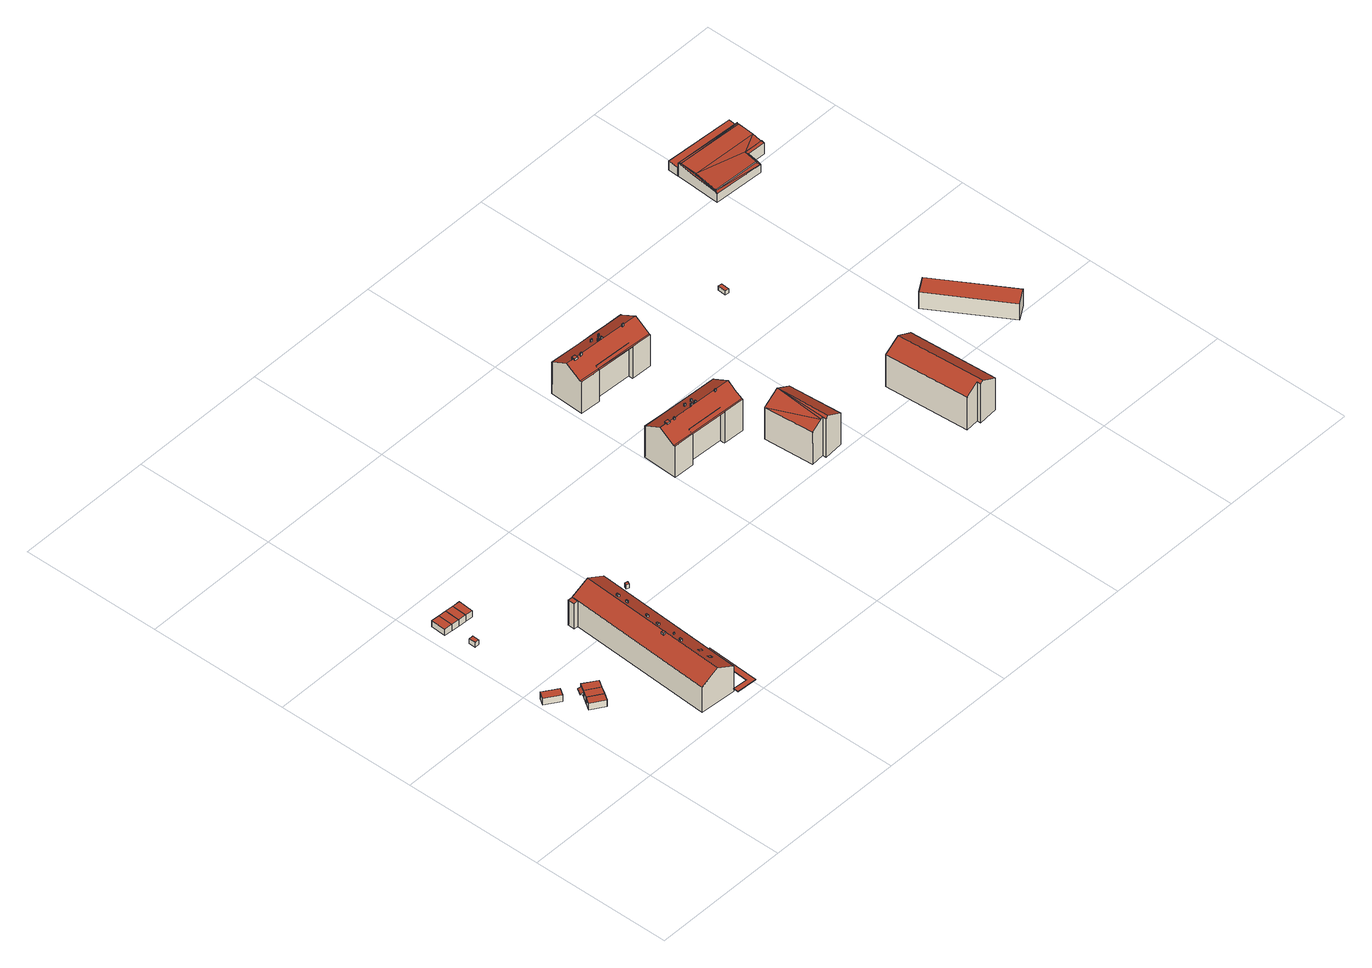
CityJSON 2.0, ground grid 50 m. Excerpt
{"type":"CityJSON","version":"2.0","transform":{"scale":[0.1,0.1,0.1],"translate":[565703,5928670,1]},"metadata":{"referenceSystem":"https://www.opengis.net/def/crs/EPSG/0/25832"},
"CityObjects":{
"building1":{"type":"Building","attributes":{"Grundfläche 2D":"17.694231","Grundhöhe NN":"2.619"},"geometry":[{"type":"Solid","lod":"3","boundaries":[[[[0,1,2,3]],[[4,5,3,2]],[[5,6,0,3]],[[6,7,1,0]],[[7,4,2,1]],[[7,6,5,4]]]],"semantics":{"surfaces":[{"type":"RoofSurface"},{"type":"WallSurface"},{"type":"GroundSurface"}],"values":[[0,1,1,1,1,2]]}}]},
"building2":{"type":"Building","attributes":{"Grundfläche 2D":"16.081943","Grundhöhe NN":"2.554"},"geometry":[{"type":"Solid","lod":"3","boundaries":[[[[8,9,10,11]],[[12,13,11,10]],[[13,14,8,11]],[[14,15,9,8]],[[15,12,10,9]],[[15,14,13,12]]]],"semantics":{"surfaces":[{"type":"RoofSurface"},{"type":"WallSurface"},{"type":"GroundSurface"}],"values":[[0,1,1,1,1,2]]}}]},
"building3":{"type":"Building","attributes":{"Grundfläche 2D":"16.271184","Grundhöhe NN":"2.546"},"children":["building3-1"],"geometry":[{"type":"Solid","lod":"3","boundaries":[[[[16,8,11,17]],[[17,11,18,19]],[[16,17,19,20,21,22]],[[16,22,21,20,23,8]],[[11,8,23,18]],[[23,20,19,18]]]],"semantics":{"surfaces":[{"type":"RoofSurface"},{"type":"WallSurface"},{"type":"GroundSurface"}],"values":[[0,1,1,1,1,2]]}}]},
"building3-1":{"type":"BuildingInstallation","parents":["building3"],"geometry":[{"type":"MultiSurface","lod":"3","boundaries":[[[24,22,25,26]],[[27,28,26,25]],[[28,29,24,26]],[[29,21,22,24]],[[21,27,25,22]],[[21,29,28,27]]],"semantics":{"surfaces":[{"type":"RoofSurface"},{"type":"WallSurface"},{"type":"OuterCeilingSurface"}],"values":[0,1,1,1,1,2]}}]},
"building4":{"type":"Building","attributes":{"Grundfläche 2D":"15.885831","Grundhöhe NN":"2.565"},"geometry":[{"type":"Solid","lod":"3","boundaries":[[[[16,17,30,31]],[[17,16,32,33]],[[30,17,33,34]],[[31,30,34,35]],[[16,31,35,32]],[[33,32,35,34]]]],"semantics":{"surfaces":[{"type":"RoofSurface"},{"type":"WallSurface"},{"type":"GroundSurface"}],"values":[[0,1,1,1,1,2]]}}]},
"building5":{"type":"Building","attributes":{"Grundfläche 2D":"3.956401","Grundhöhe NN":"1.240"},"geometry":[{"type":"Solid","lod":"3","boundaries":[[[[36,37,38,39]],[[40,41,39,38]],[[41,42,36,39]],[[42,43,37,36]],[[43,40,38,37]],[[43,42,41,40]]]],"semantics":{"surfaces":[{"type":"RoofSurface"},{"type":"WallSurface"},{"type":"GroundSurface"}],"values":[[0,1,1,1,1,2]]}}]},
"building6":{"type":"Building","attributes":{"Grundfläche 2D":"15.747909","Grundhöhe NN":"2.287"},"geometry":[{"type":"Solid","lod":"3","boundaries":[[[[44,45,46,47]],[[48,49,47,46]],[[49,50,44,47]],[[50,51,45,44]],[[51,48,46,45]],[[51,50,49,48]]]],"semantics":{"surfaces":[{"type":"RoofSurface"},{"type":"WallSurface"},{"type":"GroundSurface"}],"values":[[0,1,1,1,1,2]]}}]},
"building7":{"type":"Building","attributes":{"Grundfläche 2D":"15.573787","Grundhöhe NN":"2.286"},"geometry":[{"type":"Solid","lod":"3","boundaries":[[[[52,53,45,44]],[[51,50,44,45]],[[50,54,52,44]],[[54,55,53,52]],[[55,51,45,53]],[[55,54,50,51]]]],"semantics":{"surfaces":[{"type":"RoofSurface"},{"type":"WallSurface"},{"type":"GroundSurface"}],"values":[[0,1,1,1,1,2]]}}]},
"building8":{"type":"Building","attributes":{"Grundfläche 2D":"15.677306","Grundhöhe NN":"2.275"},"geometry":[{"type":"Solid","lod":"3","boundaries":[[[[56,57,53,52]],[[55,54,52,53]],[[54,58,56,52]],[[58,59,57,56]],[[59,55,53,57]],[[59,58,54,55]]]],"semantics":{"surfaces":[{"type":"RoofSurface"},{"type":"WallSurface"},{"type":"GroundSurface"}],"values":[[0,1,1,1,1,2]]}}]},
"building9":{"type":"Building","attributes":{"Grundfläche 2D":"15.055532","Grundhöhe NN":"2.282"},"geometry":[{"type":"Solid","lod":"3","boundaries":[[[[60,57,56,61]],[[58,62,61,56]],[[62,63,60,61]],[[63,59,57,60]],[[59,58,56,57]],[[59,63,62,58]]]],"semantics":{"surfaces":[{"type":"RoofSurface"},{"type":"WallSurface"},{"type":"GroundSurface"}],"values":[[0,1,1,1,1,2]]}}]},
"building10":{"type":"Building","attributes":{"Grundfläche 2D":"706.922781","Grundhöhe NN":"1.365"},"children":["building10-1","building10-2","building10-3","building10-4","building10-5","building10-6","building10-7","building10-8","building10-9","building10-10"],"geometry":[{"type":"Solid","lod":"3","boundaries":[[[[64,65,66,67,68,69,70]],[[71,72,69,68]],[[73,74,75,76]],[[68,67,77,78,76,71]],[[79,72,71,76,75,80]],[[70,69,72,79,81]],[[82,77,67,66,65,64,70,81,83]],[[73,76,78,84]],[[74,73,84,85]],[[75,74,85,80]],[[84,78,77,82,83,81,79,80,85]]]],"semantics":{"surfaces":[{"type":"RoofSurface"},{"type":"WallSurface"},{"type":"GroundSurface"}],"values":[[0,0,0,1,1,1,1,1,1,1,2]]}}]},
"building10-1":{"type":"BuildingInstallation","parents":["building10"],"geometry":[{"type":"MultiSurface","lod":"3","boundaries":[[[86,87,88,89]],[[89,88,90,91]],[[86,89,91,92]],[[87,86,92,93]],[[88,87,93,90]]],"semantics":{"surfaces":[{"type":"RoofSurface"},{"type":"WallSurface"}],"values":[0,1,1,1,1]}}]},
"building10-2":{"type":"BuildingInstallation","parents":["building10"],"geometry":[{"type":"MultiSurface","lod":"3","boundaries":[[[94,95,96,97]],[[97,96,98,99]],[[99,100,94,97]],[[100,101,95,94]],[[96,95,101,98]]],"semantics":{"surfaces":[{"type":"RoofSurface"},{"type":"WallSurface"}],"values":[0,1,1,1,1]}}]},
"building10-3":{"type":"BuildingInstallation","parents":["building10"],"geometry":[{"type":"MultiSurface","lod":"3","boundaries":[[[102,103,104,105]],[[105,104,106,107]],[[102,105,107,108]],[[103,102,108,109]],[[104,103,109,106]]],"semantics":{"surfaces":[{"type":"RoofSurface"},{"type":"WallSurface"}],"values":[0,1,1,1,1]}}]},
"building10-4":{"type":"BuildingInstallation","parents":["building10"],"geometry":[{"type":"MultiSurface","lod":"3","boundaries":[[[110,111,112,113]],[[113,112,114,115]],[[115,116,110,113]],[[111,110,116,117]],[[117,114,112,111]]],"semantics":{"surfaces":[{"type":"RoofSurface"},{"type":"WallSurface"}],"values":[0,1,1,1,1]}}]},
"building10-5":{"type":"BuildingInstallation","parents":["building10"],"geometry":[{"type":"MultiSurface","lod":"3","boundaries":[[[118,119,120,121]],[[122,123,121,120]],[[118,121,123,124]],[[119,118,124,125]],[[125,122,120,119]]],"semantics":{"surfaces":[{"type":"RoofSurface"},{"type":"WallSurface"}],"values":[0,1,1,1,1]}}]},
"building10-6":{"type":"BuildingInstallation","parents":["building10"],"geometry":[{"type":"MultiSurface","lod":"3","boundaries":[[[126,127,128,129]],[[129,128,130,131]],[[126,129,131,132]],[[127,126,132,133]],[[128,127,133,130]]],"semantics":{"surfaces":[{"type":"RoofSurface"},{"type":"WallSurface"}],"values":[0,1,1,1,1]}}]},
"building10-7":{"type":"BuildingInstallation","parents":["building10"],"geometry":[{"type":"MultiSurface","lod":"3","boundaries":[[[134,135,136,137]],[[137,136,138,139]],[[134,137,139,140]],[[135,134,140,141]],[[136,135,141,138]]],"semantics":{"surfaces":[{"type":"RoofSurface"},{"type":"WallSurface"}],"values":[0,1,1,1,1]}}]},
"building10-8":{"type":"BuildingInstallation","parents":["building10"],"geometry":[{"type":"MultiSurface","lod":"3","boundaries":[[[142,143,144,145]],[[145,144,146,147]],[[142,145,147,148]],[[143,142,148,149]],[[144,143,149,146]]],"semantics":{"surfaces":[{"type":"RoofSurface"},{"type":"WallSurface"}],"values":[0,1,1,1,1]}}]},
"building10-9":{"type":"BuildingInstallation","parents":["building10"],"geometry":[{"type":"MultiSurface","lod":"3","boundaries":[[[150,151,152,153]],[[154,155,153,152]],[[155,156,150,153]],[[151,150,156,157]],[[152,151,157,154]]],"semantics":{"surfaces":[{"type":"RoofSurface"},{"type":"WallSurface"}],"values":[0,1,1,1,1]}}]},
"building10-10":{"type":"BuildingInstallation","parents":["building10"],"geometry":[{"type":"MultiSurface","lod":"3","boundaries":[[[158,159,160,161,162,163,164,165]],[[159,158,166,167]],[[160,159,167,168]],[[161,160,168,169]],[[162,161,169,170]],[[163,162,170,171]],[[164,163,171,172]],[[165,164,172,173]],[[158,165,173,166]],[[172,171,170,169,168,167,166,173]]],"semantics":{"surfaces":[{"type":"RoofSurface"},{"type":"WallSurface"},{"type":"OuterCeilingSurface"}],"values":[0,1,1,1,1,1,1,1,1,2]}}]},
"building11":{"type":"Building","attributes":{"Grundfläche 2D":"1.015649","Grundhöhe NN":"2.193"},"geometry":[{"type":"Solid","lod":"3","boundaries":[[[[174,175,176,177]],[[178,179,177,176]],[[179,180,174,177]],[[180,181,175,174]],[[181,178,176,175]],[[181,180,179,178]]]],"semantics":{"surfaces":[{"type":"RoofSurface"},{"type":"WallSurface"},{"type":"GroundSurface"}],"values":[[0,1,1,1,1,2]]}}]},
"building12":{"type":"Building","attributes":{"Grundfläche 2D":"326.651647","Grundhöhe NN":"2.114"},"children":["building12-1","building12-2","building12-3","building12-4","building12-5","building12-6","building12-7","building12-8","building12-9"],"geometry":[{"type":"Solid","lod":"3","boundaries":[[[[182,183,184,185,186,187,188,189]],[[190,191,192,193,194,195,196,197,198,199,200,201]],[[202,192,191,203,204,205]],[[193,206,194]],[[189,188,207,201,200,199,198,197,196,195,194,206,183,182]],[[201,207,188,187,208,209]],[[210,203,191,190,201,209,211]],[[202,205,204,203,210,212]],[[184,183,206,193,192,202,212,213]],[[185,184,213,214]],[[215,182,185,214,216]],[[217,215,216,218]],[[219,186,189,217,218,220]],[[187,186,219,208]],[[209,208,219,220,218,216,214,213,212,210,211]],[[185,182,189,186]],[[217,189,182,215]]]],"semantics":{"surfaces":[{"type":"RoofSurface"},{"type":"WallSurface"},{"type":"GroundSurface"}],"values":[[0,0,0,0,0,1,1,1,1,1,1,1,1,1,2,0,0]]}}]},
"building12-1":{"type":"BuildingInstallation","parents":["building12"],"geometry":[{"type":"MultiSurface","lod":"3","boundaries":[[[221,222,223,224,225,226]],[[227,228,229,224,223,222]],[[225,224,229,230]],[[226,225,230,231]],[[222,221,226,231,232,227]]],"semantics":{"surfaces":[{"type":"RoofSurface"},{"type":"WallSurface"}],"values":[0,1,1,1,1]}}]},
"building12-2":{"type":"BuildingInstallation","parents":["building12"],"geometry":[{"type":"MultiSurface","lod":"3","boundaries":[[[233,234,235,236,237]],[[238,239,236,235]],[[239,240,237,236]],[[240,241,233,237]],[[235,234,233,241,242,238]]],"semantics":{"surfaces":[{"type":"RoofSurface"},{"type":"WallSurface"}],"values":[0,1,1,1,1]}}]},
"building12-3":{"type":"BuildingInstallation","parents":["building12"],"geometry":[{"type":"MultiSurface","lod":"3","boundaries":[[[243,244,245,246]],[[246,245,247,248]],[[243,246,248,249]],[[244,243,249,250]],[[245,244,250,247]]],"semantics":{"surfaces":[{"type":"RoofSurface"},{"type":"WallSurface"}],"values":[0,1,1,1,1]}}]},
"building12-4":{"type":"BuildingInstallation","parents":["building12"],"geometry":[{"type":"MultiSurface","lod":"3","boundaries":[[[251,252,253,254]],[[255,252,251,256,195]],[[253,252,255,257]],[[194,258,254,253,257]],[[251,254,258,256]]],"semantics":{"surfaces":[{"type":"RoofSurface"},{"type":"WallSurface"}],"values":[0,1,1,1,1]}}]},
"building12-5":{"type":"BuildingInstallation","parents":["building12"],"geometry":[{"type":"MultiSurface","lod":"3","boundaries":[[[259,260,261,262]],[[263,264,262,261]],[[259,262,264,265]],[[265,266,260,259]],[[261,260,266,263]]],"semantics":{"surfaces":[{"type":"RoofSurface"},{"type":"WallSurface"}],"values":[0,1,1,1,1]}}]},
"building12-6":{"type":"BuildingInstallation","parents":["building12"],"geometry":[{"type":"MultiSurface","lod":"3","boundaries":[[[267,268,269,270]],[[270,269,271,272]],[[267,270,272,273]],[[268,267,273,274]],[[269,268,274,271]]],"semantics":{"surfaces":[{"type":"RoofSurface"},{"type":"WallSurface"}],"values":[0,1,1,1,1]}}]},
"building12-7":{"type":"BuildingInstallation","parents":["building12"],"geometry":[{"type":"MultiSurface","lod":"3","boundaries":[[[275,276,277,278]],[[278,277,279,280]],[[275,278,280,281]],[[276,275,281,282]],[[277,276,282,279]]],"semantics":{"surfaces":[{"type":"RoofSurface"},{"type":"WallSurface"}],"values":[0,1,1,1,1]}}]},
"building12-8":{"type":"BuildingInstallation","parents":["building12"],"geometry":[{"type":"MultiSurface","lod":"3","boundaries":[[[283,284,285,286]],[[287,288,285,284]],[[288,289,286,285]],[[289,290,283,286]],[[290,287,284,283]],[[287,290,289,288]]],"semantics":{"surfaces":[{"type":"RoofSurface"},{"type":"WallSurface"},{"type":"OuterCeilingSurface"}],"values":[0,1,1,1,1,2]}}]},
"building12-9":{"type":"BuildingInstallation","parents":["building12"],"geometry":[{"type":"MultiSurface","lod":"3","boundaries":[[[291,292,293,294]],[[295,296,293,292]],[[296,297,294,293]],[[297,298,291,294]],[[298,295,292,291]],[[295,298,297,296]]],"semantics":{"surfaces":[{"type":"RoofSurface"},{"type":"WallSurface"},{"type":"OuterCeilingSurface"}],"values":[0,1,1,1,1,2]}}]},
"building13":{"type":"Building","attributes":{"Grundfläche 2D":"329.633927","Grundhöhe NN":"1.979"},"children":["building13-1","building13-2","building13-3","building13-4","building13-5","building13-6","building13-7","building13-8","building13-9"],"geometry":[{"type":"Solid","lod":"3","boundaries":[[[[299,300,301,302,303,304,305,306,307,308,309,310]],[[311,312,313,314,315,316]],[[317,318,319,320,315,314]],[[306,305,304,316,315,320,319,308,307]],[[302,301,300,299,310,321,322]],[[323,311,316,304,303,302,322,324]],[[313,312,311,323,325]],[[326,327,315,313,325,328]],[[329,327,326,330]],[[314,320,329,330,331]],[[317,314,331,332,318]],[[310,309,308,319,318,332,321]],[[325,323,324,322,321,332,331,330,326,328]],[[315,314,313]],[[320,314,315]],[[327,329,320,315]]]],"semantics":{"surfaces":[{"type":"RoofSurface"},{"type":"WallSurface"},{"type":"GroundSurface"}],"values":[[0,0,0,0,1,1,1,1,1,1,1,1,2,0,0,0]]}}]},
"building13-1":{"type":"BuildingInstallation","parents":["building13"],"geometry":[{"type":"MultiSurface","lod":"3","boundaries":[[[333,334,335,336]],[[336,335,337,338]],[[333,336,338,339]],[[334,333,339,340]],[[335,334,340,337]]],"semantics":{"surfaces":[{"type":"RoofSurface"},{"type":"WallSurface"}],"values":[0,1,1,1,1]}}]},
"building13-2":{"type":"BuildingInstallation","parents":["building13"],"geometry":[{"type":"MultiSurface","lod":"3","boundaries":[[[341,342,343,344]],[[341,345,305,346,342]],[[346,347,343,342]],[[343,347,306,348,344]],[[341,344,348,345]]],"semantics":{"surfaces":[{"type":"RoofSurface"},{"type":"WallSurface"}],"values":[0,1,1,1,1]}}]},
"building13-3":{"type":"BuildingInstallation","parents":["building13"],"geometry":[{"type":"MultiSurface","lod":"3","boundaries":[[[349,350,351,352]],[[353,354,352,351]],[[354,355,349,352]],[[350,349,355,356]],[[356,353,351,350]]],"semantics":{"surfaces":[{"type":"RoofSurface"},{"type":"WallSurface"}],"values":[0,1,1,1,1]}}]},
"building13-4":{"type":"BuildingInstallation","parents":["building13"],"geometry":[{"type":"MultiSurface","lod":"3","boundaries":[[[357,358,359,360,361,362]],[[363,360,359,358,364,365]],[[361,360,363,366]],[[367,357,362,361,366,368]],[[358,357,367,364]]],"semantics":{"surfaces":[{"type":"RoofSurface"},{"type":"WallSurface"}],"values":[0,1,1,1,1]}}]},
"building13-5":{"type":"BuildingInstallation","parents":["building13"],"geometry":[{"type":"MultiSurface","lod":"3","boundaries":[[[369,370,371,372]],[[372,371,373,374]],[[374,375,369,372]],[[370,369,375,376]],[[376,373,371,370]]],"semantics":{"surfaces":[{"type":"RoofSurface"},{"type":"WallSurface"}],"values":[0,1,1,1,1]}}]},
"building13-6":{"type":"BuildingInstallation","parents":["building13"],"geometry":[{"type":"MultiSurface","lod":"3","boundaries":[[[377,378,379,380]],[[380,379,381,382]],[[377,380,382,383]],[[378,377,383,384]],[[379,378,384,381]]],"semantics":{"surfaces":[{"type":"RoofSurface"},{"type":"WallSurface"}],"values":[0,1,1,1,1]}}]},
"building13-7":{"type":"BuildingInstallation","parents":["building13"],"geometry":[{"type":"MultiSurface","lod":"3","boundaries":[[[385,386,387,388]],[[388,387,389,390]],[[385,388,390,391]],[[386,385,391,392]],[[387,386,392,389]]],"semantics":{"surfaces":[{"type":"RoofSurface"},{"type":"WallSurface"}],"values":[0,1,1,1,1]}}]},
"building13-8":{"type":"BuildingInstallation","parents":["building13"],"geometry":[{"type":"MultiSurface","lod":"3","boundaries":[[[393,394,395,396]],[[397,398,396,395]],[[398,399,393,396]],[[399,400,394,393]],[[400,397,395,394]],[[400,399,398,397]]],"semantics":{"surfaces":[{"type":"RoofSurface"},{"type":"WallSurface"},{"type":"OuterCeilingSurface"}],"values":[0,1,1,1,1,2]}}]},
"building13-9":{"type":"BuildingInstallation","parents":["building13"],"geometry":[{"type":"MultiSurface","lod":"3","boundaries":[[[401,402,403,404]],[[405,406,401,404]],[[407,408,403,402]],[[408,405,404,403]],[[406,407,402,401]],[[407,406,405,408]]],"semantics":{"surfaces":[{"type":"RoofSurface"},{"type":"WallSurface"},{"type":"OuterCeilingSurface"}],"values":[0,1,1,1,1,2]}}]},
"building14":{"type":"Building","attributes":{"Grundfläche 2D":"218.046805","Grundhöhe NN":"2.177"},"children":["building14-1"],"geometry":[{"type":"Solid","lod":"3","boundaries":[[[[409,410,411,412,413]],[[414,415,409]],[[415,416,409]],[[409,416,417,410]],[[418,415,414]],[[414,409,413,419,420]],[[418,414,420,421]],[[416,415,418,421,422]],[[417,416,422,423]],[[411,410,417,423,424]],[[413,412,411,424,419]],[[419,424,423,422,421,420]]]],"semantics":{"surfaces":[{"type":"RoofSurface"},{"type":"WallSurface"},{"type":"GroundSurface"}],"values":[[0,0,0,0,0,1,1,1,1,1,1,2]]}}]},
"building14-1":{"type":"BuildingInstallation","parents":["building14"],"geometry":[{"type":"MultiSurface","lod":"3","boundaries":[[[425,426,427,428]],[[429,430,427,426]],[[430,431,428,427]],[[431,432,425,428]],[[432,429,426,425]],[[429,432,431,430]]],"semantics":{"surfaces":[{"type":"RoofSurface"},{"type":"WallSurface"},{"type":"OuterCeilingSurface"}],"values":[0,1,1,1,1,2]}}]},
"building15":{"type":"Building","attributes":{"Grundfläche 2D":"367.735716","Grundhöhe NN":"2.031"},"children":["building15-1","building15-2"],"geometry":[{"type":"Solid","lod":"3","boundaries":[[[[433,434,435,436,437,438,439]],[[440,441,442,435,434]],[[436,435,442,443,444]],[[437,436,444,445]],[[439,438,437,445,446]],[[433,439,446,447]],[[448,441,440,434,433,447,449]],[[442,441,448,443]],[[443,448,449,447,446,445,444]]]],"semantics":{"surfaces":[{"type":"RoofSurface"},{"type":"WallSurface"},{"type":"GroundSurface"}],"values":[[0,0,1,1,1,1,1,1,2]]}}]},
"building15-1":{"type":"BuildingInstallation","parents":["building15"],"geometry":[{"type":"MultiSurface","lod":"3","boundaries":[[[450,451,452,453]],[[454,455,452,451]],[[455,456,453,452]],[[456,457,450,453]],[[457,454,451,450]],[[454,457,456,455]]],"semantics":{"surfaces":[{"type":"RoofSurface"},{"type":"WallSurface"},{"type":"OuterCeilingSurface"}],"values":[0,1,1,1,1,2]}}]},
"building15-2":{"type":"BuildingInstallation","parents":["building15"],"geometry":[{"type":"MultiSurface","lod":"3","boundaries":[[[458,459,460,461]],[[462,463,460,459]],[[463,464,461,460]],[[464,465,458,461]],[[465,462,459,458]],[[462,465,464,463]]],"semantics":{"surfaces":[{"type":"RoofSurface"},{"type":"WallSurface"},{"type":"OuterCeilingSurface"}],"values":[0,1,1,1,1,2]}}]},
"building16":{"type":"Building","attributes":{"Grundfläche 2D":"4.244856","Grundhöhe NN":"2.408"},"geometry":[{"type":"Solid","lod":"3","boundaries":[[[[466,467,468,469]],[[470,471,469,468]],[[471,472,466,469]],[[472,473,467,466]],[[473,470,468,467]],[[473,472,471,470]]]],"semantics":{"surfaces":[{"type":"RoofSurface"},{"type":"WallSurface"},{"type":"GroundSurface"}],"values":[[0,1,1,1,1,2]]}}]},
"building17":{"type":"Building","attributes":{"Grundfläche 2D":"189.495592","Grundhöhe NN":"2.028"},"geometry":[{"type":"Solid","lod":"3","boundaries":[[[[474,475,476,477]],[[478,479,477,476]],[[479,480,474,477]],[[480,481,475,474]],[[481,478,476,475]],[[481,480,479,478]]]],"semantics":{"surfaces":[{"type":"RoofSurface"},{"type":"WallSurface"},{"type":"GroundSurface"}],"values":[[0,1,1,1,1,2]]}}]},
"building18":{"type":"Building","attributes":{"Grundfläche 2D":"455.017377","Grundhöhe NN":"1.746"},"geometry":[{"type":"Solid","lod":"3","boundaries":[[[[482,483,484,485]],[[486,487,483]],[[487,484,483]],[[486,488,489,490,487]],[[491,489,488]],[[491,492,493,489]],[[494,493,492]],[[495,496,497,494]],[[497,493,494]],[[498,499,496,495]],[[500,501,499,498,502]],[[503,500,502]],[[487,504,505,484]],[[506,507,508,509,510,511,512]],[[513,514,515,516]],[[517,518,519,520,521,514]],[[521,515,514]],[[522,523,515,521,501,500]],[[482,506,512,483]],[[483,512,524,525,486]],[[526,492,491,488,486,525,527]],[[494,492,526,528]],[[495,494,528,529]],[[498,495,529,530]],[[502,498,530,531]],[[503,502,531,532]],[[503,532,533,500]],[[534,484,505,504,535,536]],[[485,484,534,537]],[[485,537,538,506,482]],[[507,506,538,539]],[[508,507,539,540]],[[509,508,540,541]],[[510,509,541,542]],[[525,524,512,511]],[[511,510,542,525]],[[517,514,513,487,490,489]],[[517,489,493,518]],[[518,493,497,519]],[[521,520,519,497,496,499]],[[499,501,521]],[[535,504,516,515,523,522,500,533,543]],[[516,504,487,513]],[[533,532,531,530,529,528,526,527,525,524,525,542,541,540,539,538,537,534,536,535,543]]]],"semantics":{"surfaces":[{"type":"RoofSurface"},{"type":"WallSurface"},{"type":"GroundSurface"}],"values":[[0,0,0,0,0,0,0,0,0,0,0,0,0,0,0,0,0,0,1,1,1,1,1,1,1,1,1,1,1,1,1,1,1,1,1,1,1,1,1,1,1,1,1,2]]}}]}
},
"vertices":[
[21,451,42],[5,426,42],[55,393,42],[71,417,42],[55,393,16],[71,417,16],[21,451,16],[5,426,16],
[95,335,42],[79,311,42],[125,281,42],[141,305,42],[125,281,16],[141,305,16],[95,335,16],[79,311,16],
[111,360,42],[157,330,42],[141,305,15],[157,330,15],[111,360,15],[111,360,26],[111,360,33],[95,335,15],
[102,366,28],[126,382,33],[116,388,28],[126,382,26],[116,388,26],[102,366,26],
[173,355,42],[127,385,42],[111,360,16],[157,330,16],[173,355,16],[127,385,16],
[84,748,21],[85,772,21],[68,772,21],[68,748,21],[68,772,2],[68,748,2],[84,748,2],[85,772,2],
[67,838,38],[70,892,38],[41,894,38],[38,840,38],[41,894,13],[38,840,13],[67,838,13],[70,892,13],
[95,836,38],[98,891,38],[95,836,13],[98,891,13],
[124,835,38],[127,889,38],[124,835,13],[127,889,13],
[155,887,38],[151,833,38],[151,833,13],[155,887,13],
[438,174,106],[438,179,106],[439,201,106],[465,597,106],[400,601,141],[365,60,141],[430,56,106],[335,605,106],[301,64,106],[320,606,105],[318,582,105],[334,582,105],[335,605,105],[465,597,4],[335,605,4],[301,64,4],[334,582,4],[430,56,4],[439,201,4],[438,174,4],[320,606,4],[318,582,4],
[377,275,143],[378,285,143],[369,286,143],[368,275,143],[369,286,135],[368,275,135],[377,275,139],[378,285,140],
[395,315,141],[395,324,141],[390,324,141],[390,315,141],[390,324,137],[390,315,136],[395,315,134],[395,324,134],
[400,363,141],[401,371,141],[397,371,141],[396,364,141],[397,371,135],[396,364,135],[400,363,132],[401,371,132],
[388,220,142],[389,228,142],[383,228,142],[382,220,142],[383,228,137],[382,220,137],[388,220,134],[389,228,134],
[405,116,122],[406,125,122],[392,126,130],[392,116,130],[392,126,129],[392,116,129],[405,116,121],[406,125,121],
[409,484,141],[409,493,141],[404,493,141],[404,485,141],[404,493,135],[404,485,135],[409,484,132],[409,493,132],
[406,447,141],[407,455,141],[402,455,141],[402,447,141],[402,455,134],[402,447,135],[406,447,132],[407,455,132],
[407,156,123],[408,164,123],[394,164,130],[394,156,130],[394,164,129],[394,156,129],[407,156,122],[408,164,122],
[398,258,135],[399,262,135],[395,262,135],[394,258,135],[395,262,132],[394,258,132],[398,258,130],[399,262,130],
[438,179,52],[465,177,52],[455,26,52],[402,30,52],[401,12,52],[473,7,52],[485,198,52],[439,201,52],[438,179,50],[465,177,50],[455,26,50],[402,30,50],[401,12,50],[473,7,50],[485,198,50],[439,201,50],
[550,572,29],[554,582,29],[544,585,29],[541,575,29],[544,585,12],[541,575,12],[550,572,12],[554,582,12],
[1067,788,136],[994,792,136],[994,787,136],[1067,783,136],[1199,776,136],[1276,772,136],[1276,777,136],[1199,781,136],[1279,834,170],[1282,892,138],[1000,907,138],[997,849,170],[1023,847,171],[1034,847,171],[1127,841,171],[1134,841,171],[1142,841,171],[1225,836,171],[1274,833,171],[1279,833,171],[1000,911,136],[1282,895,136],[1181,901,136],[1100,905,136],[997,849,171],[1277,805,153],[1276,772,11],[1279,833,11],[1282,895,11],[1279,834,11],[1000,911,11],[994,787,11],[1067,783,11],[1068,800,143],[1068,800,11],[1200,793,144],[1200,793,11],[1199,776,11],[1199,781,11],
[1147,842,177],[1149,842,177],[1149,843,177],[1149,846,177],[1142,846,177],[1142,843,177],[1149,842,170],[1149,843,169],[1149,846,168],[1142,846,168],[1142,843,170],[1147,842,170],
[1220,831,176],[1223,831,176],[1225,831,176],[1225,835,176],[1220,834,176],[1225,831,168],[1225,835,170],[1220,834,170],[1220,831,168],[1223,831,168],
[1151,867,166],[1151,863,166],[1155,863,166],[1154,867,166],[1155,863,158],[1154,867,156],[1151,867,156],[1151,863,158],
[1034,842,174],[1035,853,174],[1023,854,174],[1022,843,174],[1035,853,167],[1034,842,168],[1023,854,167],[1022,843,168],
[1055,841,177],[1055,845,177],[1050,845,177],[1050,841,177],[1050,845,170],[1050,841,168],[1055,841,168],[1055,845,170],
[1127,864,166],[1128,867,166],[1123,868,166],[1122,864,166],[1123,868,156],[1122,864,158],[1127,864,158],[1128,867,156],
[1127,846,177],[1127,842,177],[1134,842,177],[1134,846,177],[1134,842,170],[1134,846,168],[1127,846,168],[1127,842,170],
[1074,923,38],[1073,907,38],[1100,905,38],[1101,921,38],[1073,907,36],[1100,905,36],[1101,921,36],[1074,923,36],
[1181,916,38],[1181,901,38],[1208,899,38],[1209,915,38],[1181,901,36],[1208,899,36],[1209,915,36],[1181,916,36],
[1235,1284,136],[1207,1286,136],[1124,1290,136],[1022,1296,136],[1022,1293,138],[1019,1236,171],[1046,1234,171],[1058,1233,171],[1166,1227,171],[1305,1219,171],[1308,1277,137],[1308,1280,136],[1016,1174,136],[1051,1172,136],[1089,1170,136],[1227,1162,136],[1089,1174,137],[1016,1179,137],[1266,1160,136],[1301,1158,136],[1301,1162,137],[1227,1167,137],[1308,1280,10],[1022,1296,10],[1016,1174,10],[1016,1179,10],[1089,1170,10],[1090,1184,10],[1090,1184,143],[1089,1174,10],[1228,1177,143],[1228,1177,10],[1227,1162,10],[1301,1158,10],
[1146,1255,166],[1146,1252,166],[1151,1252,166],[1151,1255,166],[1151,1252,157],[1151,1255,155],[1146,1255,155],[1146,1252,157],
[1046,1240,175],[1046,1228,175],[1058,1227,175],[1059,1239,175],[1046,1240,167],[1046,1228,167],[1058,1227,167],[1059,1239,167],
[1252,1221,179],[1246,1221,179],[1246,1218,179],[1252,1218,179],[1246,1218,168],[1252,1218,168],[1252,1221,170],[1246,1221,170],
[1155,1230,176],[1158,1230,176],[1158,1231,176],[1158,1236,176],[1155,1236,176],[1155,1232,176],[1158,1236,166],[1158,1230,169],[1158,1231,169],[1155,1236,166],[1155,1230,169],[1155,1232,168],
[1078,1231,178],[1071,1231,178],[1071,1227,178],[1078,1227,178],[1071,1227,167],[1078,1227,168],[1078,1231,170],[1071,1231,170],
[1170,1229,176],[1170,1234,176],[1167,1234,176],[1166,1230,176],[1167,1234,166],[1166,1230,169],[1170,1229,169],[1170,1234,167],
[1176,1254,166],[1176,1250,166],[1181,1251,166],[1181,1254,166],[1181,1251,157],[1181,1254,155],[1176,1254,155],[1176,1250,157],
[1208,1306,38],[1207,1286,38],[1235,1284,38],[1237,1304,38],[1235,1284,36],[1237,1304,36],[1208,1306,36],[1207,1286,36],
[1099,1313,38],[1097,1292,38],[1124,1290,38],[1125,1312,38],[1125,1312,36],[1099,1313,36],[1097,1292,36],[1124,1290,36],
[1349,703,173],[1362,513,173],[1421,517,138],[1415,602,138],[1408,707,138],[1290,699,140],[1344,525,162],[1351,526,166],[1352,512,166],[1302,522,140],[1408,707,12],[1290,699,12],[1302,522,12],[1351,526,12],[1352,512,12],[1421,517,12],
[1418,622,40],[1414,622,40],[1415,602,40],[1419,603,40],[1414,622,38],[1415,602,38],[1419,603,38],[1418,622,38],
[1765,273,166],[1776,274,172],[1755,588,172],[1695,584,140],[1715,283,140],[1754,286,161],[1764,287,166],[1814,277,150],[1834,278,139],[1814,592,139],[1814,592,10],[1695,584,10],[1715,283,10],[1764,287,10],[1765,273,10],[1834,278,10],[1814,277,10],
[1822,547,40],[1817,547,40],[1818,526,40],[1824,527,40],[1817,547,38],[1818,526,38],[1824,527,38],[1822,547,38],
[1831,396,40],[1827,395,40],[1828,375,40],[1833,375,40],[1827,395,38],[1828,375,38],[1833,375,38],[1831,396,38],
[1671,1193,30],[1685,1192,30],[1687,1222,30],[1673,1223,30],[1687,1222,14],[1673,1223,14],[1671,1193,14],[1685,1192,14],
[2168,480,76],[2222,513,76],[2063,768,76],[2009,734,76],[2063,768,10],[2009,734,10],[2168,480,10],[2222,513,10],
[2210,1627,57],[1970,1640,58],[2208,1624,57],[2209,1623,57],[1965,1640,58],[1970,1633,57],[1961,1570,52],[1967,1570,52],[1967,1571,52],[1957,1490,43],[1956,1478,42],[1962,1490,43],[2136,1468,41],[2136,1480,44],[2133,1516,51],[2131,1481,43],[2138,1516,51],[2134,1528,53],[2202,1525,53],[2179,1526,53],[2203,1513,51],[2204,1525,53],[2208,1619,57],[2208,1622,57],[2210,1627,43],[2212,1627,43],[2214,1662,43],[1965,1677,43],[1963,1640,43],[1965,1640,43],[1970,1640,43],[1970,1633,58],[1967,1571,59],[2204,1559,59],[2208,1619,58],[1967,1570,59],[1962,1490,46],[2131,1481,47],[2133,1516,52],[2134,1528,54],[2202,1530,54],[2202,1532,54],[1970,1640,7],[1965,1640,7],[1956,1478,7],[1961,1570,7],[2136,1468,7],[2136,1480,7],[2138,1516,7],[2203,1513,7],[2204,1525,7],[2202,1525,7],[2208,1624,7],[2208,1619,7],[2208,1622,7],[2209,1623,7],[2210,1627,7],[2212,1627,7],[2214,1662,7],[1965,1677,7],[1963,1640,7],[2202,1530,7]
]}
